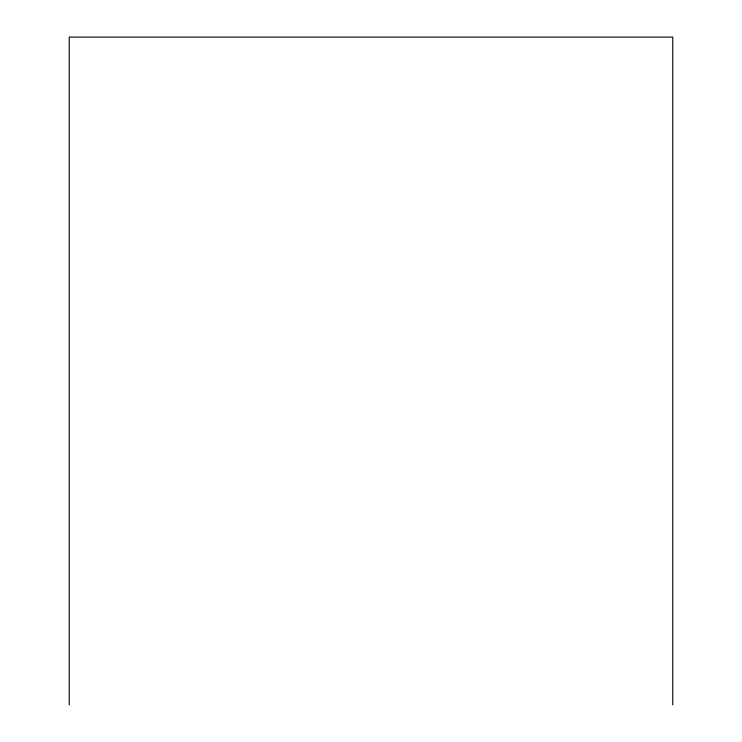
<?xml version="1.0" encoding="UTF-8"?>
<svg xmlns="http://www.w3.org/2000/svg" width="742" height="742" viewBox="0 0 742 742"><rect width="100%" height="100%" fill="white"/><g stroke="black" fill="none" stroke-linecap="round" stroke-linejoin="round"><path stroke-width="1.11" d="M672.762 704.9L672.762 37.1L69.238 37.1L69.238 704.9"/></g></svg>
